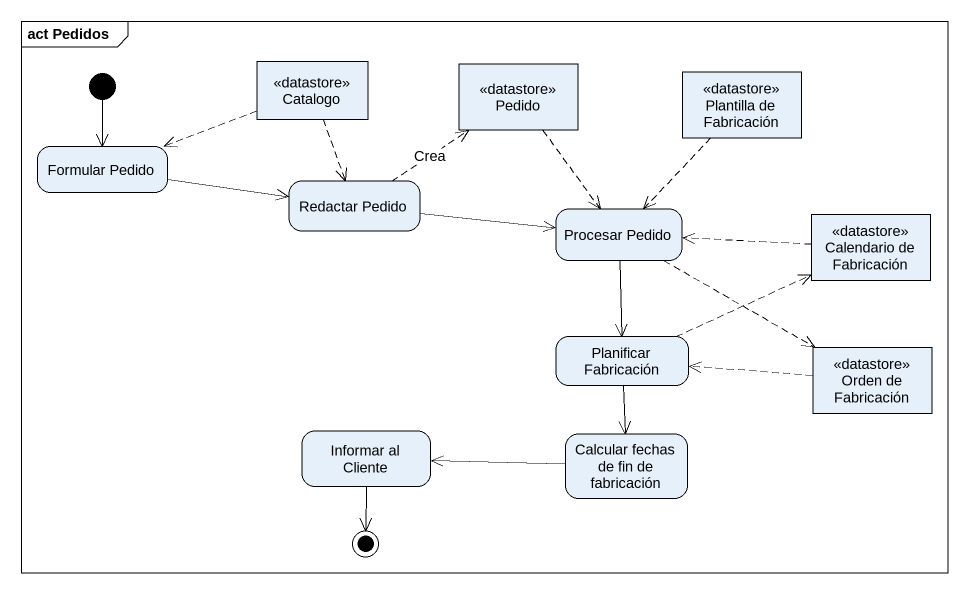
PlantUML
@startuml
mainframe act Pedidos
hide empty description
state Catalogo <<datastore>>
state Pedido <<datastore>>
state "Plantilla de Fabricación" as Plantilla_de_Fabricación <<datastore>>
state "Formular Pedido" as Formular_Pedido
state "Redactar Pedido" as Redactar_Pedido
state "Procesar Pedido" as Procesar_Pedido
state "Calendario de Fabricación" as Calendario_de_Fabricación <<datastore>>
state "Planificar Fabricación" as Planificar_Fabricación
state "Orden de Fabricación" as Orden_de_Fabricación <<datastore>>
state "Informar al Cliente" as Informar_al_Cliente
state "Calcular fechas de fin de fabricación" as Calcular_fechas_de_fin_de
[*] --> Formular_Pedido
Catalogo -left[dashed]-> Formular_Pedido
Catalogo -[dashed]-> Redactar_Pedido
Pedido -[dashed]-> Procesar_Pedido
Plantilla_de_Fabricación -[dashed]-> Procesar_Pedido
Formular_Pedido -right-> Redactar_Pedido
Redactar_Pedido -up[dashed]-> Pedido : Crea
Redactar_Pedido -right-> Procesar_Pedido
Procesar_Pedido --> Planificar_Fabricación
Procesar_Pedido -right[dashed]-> Orden_de_Fabricación
Calendario_de_Fabricación -left[dashed]-> Procesar_Pedido
Planificar_Fabricación -right[dashed]-> Calendario_de_Fabricación
Planificar_Fabricación --> Calcular_fechas_de_fin_de
Orden_de_Fabricación -left[dashed]-> Planificar_Fabricación
Calcular_fechas_de_fin_de -left-> Informar_al_Cliente
Informar_al_Cliente --> [*]
@enduml
